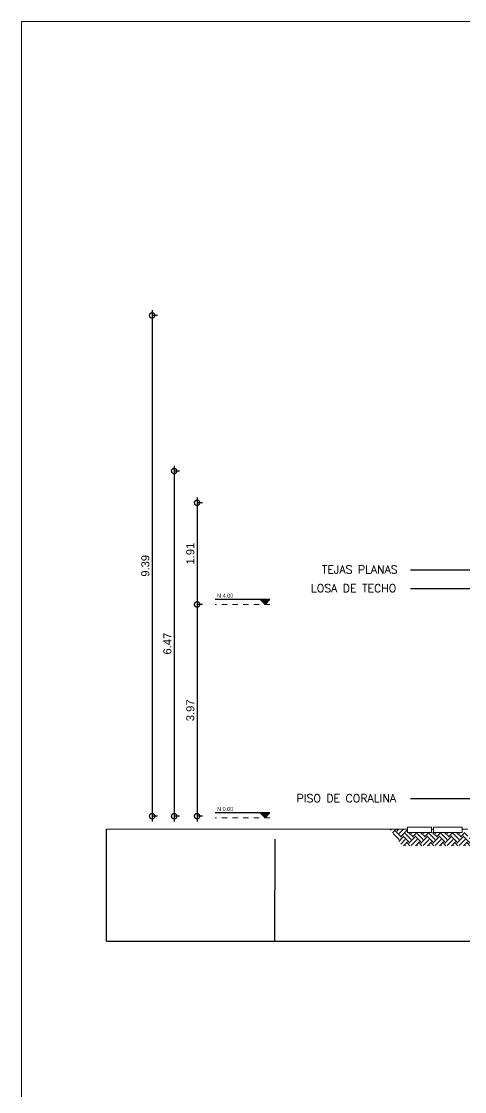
# Model space of a CAD drawing. Header units: metres. Extents: x -44 to 358, y -286 to 66.
# Drawn here: x 301.86 to 310.17, y 20.19 to 40.26 of the extents above; entities that cross this region are included whole.
import ezdxf

# ---------------------------------------------------------------- set-up
doc = ezdxf.new("R2010")
doc.units = ezdxf.units.M
doc.header["$LTSCALE"] = 0.3
doc.header["$PDMODE"] = 3
doc.linetypes.add('DASHED', pattern=[0.75, 0.5, -0.25])
for name, color, linetype, lineweight in [('A-WALL', 7, 'Continuous', 30), ('corte', 7, 'Continuous', 30), ('PROYECCION', 9, 'DASHED', 0), ('SE-2', 252, 'Continuous', 9)]:
    doc.layers.add(name, color=color, linetype=linetype, lineweight=lineweight)
doc.layers.add('DIMENSIONES', color=7, linetype='Continuous')
doc.layers.add('TEXTOS', color=4, linetype='Continuous')
doc.layers.add('PUERTA', color=2, linetype='Continuous', plot=False)
doc.styles.add('ESC100-2mm', font='arial.ttf', dxfattribs={"height": 0.15})
doc.dimstyles.new('DIMS100', dxfattribs={"dimtxt": 0.15, "dimasz": 0.2, "dimexe": 0.1, "dimexo": 0.1, "dimgap": 0.05, "dimtad": 2, "dimzin": 4, "dimdsep": 46, "dimtxsty": 'ESC100-2mm', "dimblk": 'DOTSMALL', "dimcen": 0.1, "dimdle": 0.1, "dimclrd": 256, "dimclre": 256, "dimclrt": 1, "dimadec": 0, "dimazin": 0, "dimtfac": 1, "dimtix": 1, "dimtmove": 2, "dimatfit": 3, "dimfxl": 1, "dimtolj": 1, "dimtzin": 0, "dimlwd": -1, "dimarcsym": 0})

# ---------------------------------------------------------------- blocks, each defined once
blk = doc.blocks.new('A - ANNO - NPT SECC')
blk.add_hatch(color=256).paths.add_polyline_path([(-0.1, 0.1), (0.1, 0.1), (0, 0)])
blk.add_line((0.1, 0.1), (1.022, 0.1))
blk.add_lwpolyline([(-0.1, 0.1), (0.1, 0.1), (0, 0), (-0.1, 0.1)])
blk = doc.blocks.new('_DotSmall')
at = {"layer": 'PUERTA', "color": 0, "linetype": 'Continuous', "const_width": 0.5}
blk.add_lwpolyline([(-0.0625, 0, 1), (0.0625, 0, 1)], format="xyb", close=True, dxfattribs=at)
blk = doc.blocks.new('*D963')
at = {"layer": 'DEFPOINTS', "color": 0, "transparency": 16777216}
for p in [(322.555, 34.745), (304.31, 25.357), (304.835, 25.357)]:
    blk.add_point(p, dxfattribs=at)
at = {"layer": 'DIMENSIONES', "transparency": 16777216}
blk.add_line((304.31, 34.845), (304.31, 25.257), dxfattribs=at)
at = {"layer": 'DIMENSIONES', "lineweight": -2, "transparency": 16777216}
for p, q in [((304.41, 34.745), (304.31, 34.745)), ((304.41, 25.357), (304.31, 25.357))]:
    blk.add_line(p, q, dxfattribs=at)
at = {"layer": 'DIMENSIONES', "transparency": 16777216, "xscale": 0.2, "yscale": 0.2, "zscale": 0.2}
for p, rotation in [((304.31, 34.745), 90), ((304.31, 25.357), 270)]:
    blk.add_blockref('_DotSmall', p, dxfattribs=dict(at, rotation=rotation))
at = {"layer": 'DIMENSIONES', "color": 5, "transparency": 16777216, "insert": (304.184, 30.051), "char_height": 0.15, "attachment_point": 5, "rotation": 90, "style": 'ESC100-2mm'}
blk.add_mtext('\\A1;9.39', dxfattribs=at)
blk = doc.blocks.new('*D964')
at = {"layer": 'DEFPOINTS', "color": 0, "transparency": 16777216}
for p in [(315.755, 31.827), (304.723, 25.357), (313.503, 25.357)]:
    blk.add_point(p, dxfattribs=at)
at = {"layer": 'DIMENSIONES', "transparency": 16777216}
blk.add_line((304.723, 31.927), (304.723, 25.257), dxfattribs=at)
at = {"layer": 'DIMENSIONES', "lineweight": -2, "transparency": 16777216}
for p, q in [((304.823, 31.827), (304.723, 31.827)), ((304.823, 25.357), (304.723, 25.357))]:
    blk.add_line(p, q, dxfattribs=at)
at = {"layer": 'DIMENSIONES', "transparency": 16777216, "xscale": 0.2, "yscale": 0.2, "zscale": 0.2}
for p, rotation in [((304.723, 31.827), 90), ((304.723, 25.357), 270)]:
    blk.add_blockref('_DotSmall', p, dxfattribs=dict(at, rotation=rotation))
at = {"layer": 'DIMENSIONES', "color": 5, "transparency": 16777216, "insert": (304.597, 28.592), "char_height": 0.15, "attachment_point": 5, "rotation": 90, "style": 'ESC100-2mm'}
blk.add_mtext('\\A1;6.47', dxfattribs=at)
blk = doc.blocks.new('*D965')
at = {"layer": 'DEFPOINTS', "color": 0, "transparency": 16777216}
for p in [(316.105, 31.233), (305.153, 29.327), (312.955, 29.327)]:
    blk.add_point(p, dxfattribs=at)
at = {"layer": 'DIMENSIONES', "transparency": 16777216}
blk.add_line((305.153, 31.333), (305.153, 29.227), dxfattribs=at)
at = {"layer": 'DIMENSIONES', "lineweight": -2, "transparency": 16777216}
for p, q in [((305.253, 31.233), (305.153, 31.233)), ((305.253, 29.327), (305.153, 29.327))]:
    blk.add_line(p, q, dxfattribs=at)
at = {"layer": 'DIMENSIONES', "transparency": 16777216, "xscale": 0.2, "yscale": 0.2, "zscale": 0.2}
for p, rotation in [((305.153, 31.233), 90), ((305.153, 29.327), 270)]:
    blk.add_blockref('_DotSmall', p, dxfattribs=dict(at, rotation=rotation))
at = {"layer": 'DIMENSIONES', "color": 5, "transparency": 16777216, "insert": (305.026, 30.28), "char_height": 0.15, "attachment_point": 5, "rotation": 90, "style": 'ESC100-2mm'}
blk.add_mtext('\\A1;1.91', dxfattribs=at)
blk = doc.blocks.new('*D966')
at = {"layer": 'DEFPOINTS', "color": 0, "transparency": 16777216}
for p in [(312.955, 29.327), (305.153, 25.357), (313.615, 25.357)]:
    blk.add_point(p, dxfattribs=at)
at = {"layer": 'DIMENSIONES', "transparency": 16777216}
blk.add_line((305.153, 29.427), (305.153, 25.257), dxfattribs=at)
at = {"layer": 'DIMENSIONES', "lineweight": -2, "transparency": 16777216}
for p, q in [((305.253, 29.327), (305.153, 29.327)), ((305.253, 25.357), (305.153, 25.357))]:
    blk.add_line(p, q, dxfattribs=at)
at = {"layer": 'DIMENSIONES', "transparency": 16777216, "xscale": 0.2, "yscale": 0.2, "zscale": 0.2}
for p, rotation in [((305.153, 29.327), 90), ((305.153, 25.357), 270)]:
    blk.add_blockref('_DotSmall', p, dxfattribs=dict(at, rotation=rotation))
at = {"layer": 'DIMENSIONES', "color": 5, "transparency": 16777216, "insert": (305.026, 27.342), "char_height": 0.15, "attachment_point": 5, "rotation": 90, "style": 'ESC100-2mm'}
blk.add_mtext('\\A1;3.97', dxfattribs=at)

msp = doc.modelspace()

# ---------------------------------------------------------------- hatches: boundary and pattern name
at = {"layer": 'SE-2'}
h = msp.add_hatch(dxfattribs=at)
h.set_pattern_fill('EARTH', color=256, scale=0.025, angle=45)
h.set_pattern_definition([(45, (-658.86292, -25.97363), (1e-17, 0.224506403), [0.15875, -0.15875]), (45, (-658.90501, -25.93154), (1e-17, 0.224506403), [0.15875, -0.15875]), (45, (-658.9471, -25.88944), (1e-17, 0.224506403), [0.15875, -0.15875]), (135, (-658.9471, -25.86138), (-0.224506403, 1e-17), [0.15875, -0.15875]), (135, (-658.90501, -25.81928), (-0.224506403, 1e-17), [0.15875, -0.15875]), (135, (-658.86292, -25.77719), (-0.224506403, 1e-17), [0.15875, -0.15875])])
h.paths.add_polyline_path([(309.0945907, 25.0519411), (310.2263298, 25.0519404), (310.2263298, 24.9519397), (310.8263298, 24.9519397), (310.8263298, 25.1269425), (314.1562069, 25.1269425), (314.1562069, 24.8019397), (308.9934865, 24.8019397), (308.7655375, 25.1109803), (309.0945907, 25.1109803)])

# ---------------------------------------------------------------- linework, layer by layer
at = {"layer": 'A-WALL'}
msp.add_line((306.6101505, 23.0139804), (306.6184998, 24.9269425), dxfattribs=at)
at = {"layer": 'corte'}
for q in [(303.4574134, 25.1109803), (356.6101505, 23.0139804)]:
    msp.add_line((303.4574134, 23.0139804), q, dxfattribs=at)
at = {"layer": 'DEFPOINTS', "lineweight": 13}
msp.add_lwpolyline([(301.8600739, 40.2572653), (358.1581595, 40.2572653), (358.1581595, -0.5317386), (301.8600739, -0.5317386)], close=True, dxfattribs=at)
at = {"layer": 'PROYECCION', "ltscale": 0.5}
for p, q in [((306.5189946, 29.3269425), (305.4906294, 29.3269425)), ((306.5189946, 25.3269425), (305.4906294, 25.3269425))]:
    msp.add_line(p, q, dxfattribs=at)
at = {"layer": 'SE-2'}
for p, q in [((303.4574134, 25.1109803), (309.0945907, 25.1109803)), ((309.5467567, 25.1109803), (309.5565352, 25.1109803)), ((309.5467567, 25.1109803), (309.5848356, 25.1109803)), ((310.2263298, 25.1109803), (310.1204102, 25.1109803))]:
    msp.add_line(p, q, dxfattribs=at)
for points in [[(309.5467567, 25.1519411), (309.5467567, 25.0519411), (309.0945907, 25.0519411), (309.0945907, 25.1519411)], [(310.1204102, 25.1519411), (310.1204102, 25.0519411), (309.5848356, 25.0519411), (309.5848356, 25.1519411)]]:
    msp.add_lwpolyline(points, close=True, dxfattribs=at)
at = {"layer": 'TEXTOS'}
for p, q in [((312.1668087, 29.9689864, 0), (309.1512573, 29.9689864, 0.0000005)), ((311.3267605, 29.6181902, 0), (309.1512573, 29.6181902, 0.0000005)), ((310.6962272, 25.6810978, 0), (309.1512573, 25.6810978, 0.0000005))]:
    msp.add_line(p, q, dxfattribs=at)

# ---------------------------------------------------------------- block references
at = {"layer": 'TEXTOS', "xscale": -0.9166666666666288, "yscale": 0.9166666666666288, "zscale": 0.9166666666666288}
for p in [(306.4273279, 29.3269425), (306.4273279, 25.3269425)]:
    msp.add_blockref('A - ANNO - NPT SECC', p, dxfattribs=at)

# ---------------------------------------------------------------- texts
at = {"layer": 'TEXTOS', "char_height": 0.15, "width": 4.239917131, "attachment_point": 7}
for s, insert in [('{\\Fromans|c0;TEJAS PLANAS }', (307.4918527, 29.906279, 0.0000005)), ('{\\Fromans|c0;LOSA DE TECHO }', (307.2866459, 29.5554828, 0.0000005)), ('{\\Fromans|c0;PISO DE CORALINA}', (307.0176116, 25.6183904, 0.0000005))]:
    msp.add_mtext(s, dxfattribs=dict(at, insert=insert))
at = {"layer": 'TEXTOS', "char_height": 0.075, "attachment_point": 1, "style": 'ESC100-2mm'}
for s, insert in [('{\\Ftxt|c0;N 4.00}', (305.527556, 29.5286714)), ('{\\Ftxt|c0;N 0.00}', (305.527556, 25.5286714))]:
    msp.add_mtext_dynamic_manual_height_columns(s, width=2.216942069, gutter_width=0.5, heights=[0], dxfattribs=dict(at, insert=insert))

# ---------------------------------------------------------------- dimensions: what is measured, and where the dimension line sits
at = {"layer": 'DIMENSIONES'}
for base, p1, p2, picture, middle in [((304.3102591, 25.3569425), (322.5552774, 34.7449334), (304.8353223, 25.3569425), '*D963', (304.183622, 30.050938)), ((304.7232625, 25.3569425), (315.7552774, 31.8267446), (313.5025333, 25.3569425), '*D964', (304.5966766, 28.5918436)), ((305.152664, 29.3269425), (316.1052774, 31.2331187), (312.9552774, 29.3269425), '*D965', (305.026078, 30.2800306)), ((305.152664, 25.3569425), (312.9552774, 29.3269425), (313.6145931, 25.3569425), '*D966', (305.0260268, 27.3419425))]:
    dim = msp.add_linear_dim(base=base, p1=p1, p2=p2, angle=90, dimstyle='DIMS100', override={"dimexe": 0, "dimclrt": 5, "dimfxl": 0.1, "dimfxlon": 1}, dxfattribs=at)
    dim.commit()
    dim.dimension.update_dxf_attribs({"geometry": picture, "text_midpoint": middle})

doc.saveas('drawing.dxf')
